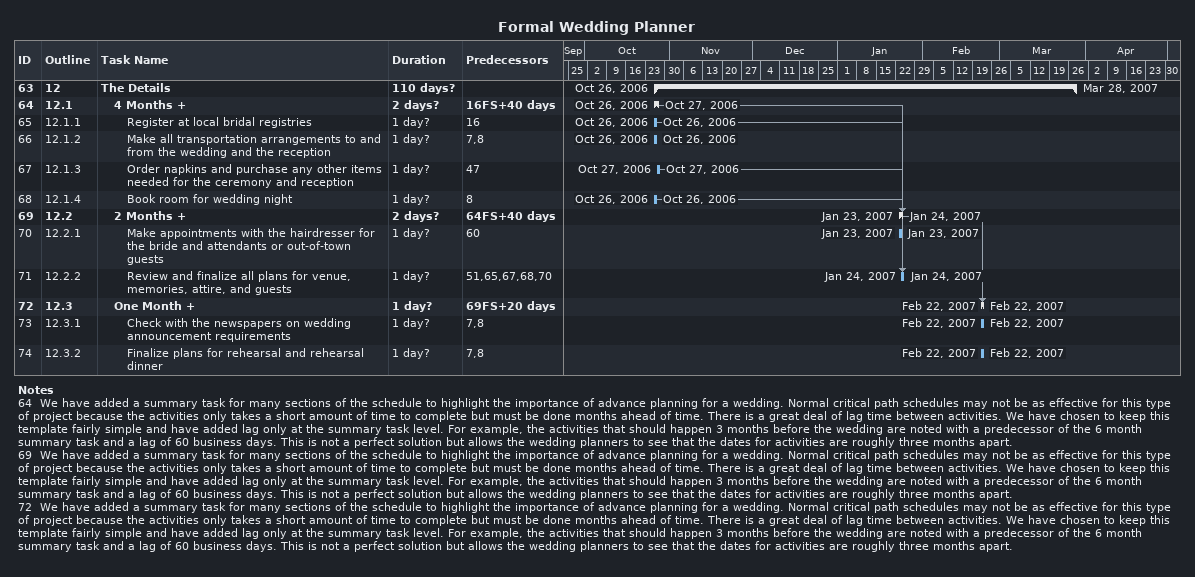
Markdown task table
Formal Wedding Planner

| ID | WBS | Task | Duration | Start | Finish | Predecessors |
|---|---|---|---|---|---|---|
| 63 | 12 | **The Details** | 110d? | 2006-10-26 | 2007-03-28 |  |
| 64 | 12.1 | **4 Months +** | 2d? | 2006-10-26 | 2006-10-27 | 16FS+40d |
| 65 | 12.1.1 | Register at local bridal registries | 1d? | 2006-10-26 | 2006-10-26 | 16 |
| 66 | 12.1.2 | Make all transportation arrangements to and from the wedding and the reception | 1d? | 2006-10-26 | 2006-10-26 | 7, 8 |
| 67 | 12.1.3 | Order napkins and purchase any other items needed for the ceremony and reception | 1d? | 2006-10-27 | 2006-10-27 | 47 |
| 68 | 12.1.4 | Book room for wedding night | 1d? | 2006-10-26 | 2006-10-26 | 8 |
| 69 | 12.2 | **2 Months +** | 2d? | 2007-01-23 | 2007-01-24 | 64FS+40d |
| 70 | 12.2.1 | Make appointments with the hairdresser for the bride and attendants or out-of-town guests | 1d? | 2007-01-23 | 2007-01-23 | 60 |
| 71 | 12.2.2 | Review and finalize all plans for venue, memories, attire, and guests | 1d? | 2007-01-24 | 2007-01-24 | 51, 65, 67, 68, 70 |
| 72 | 12.3 | **One Month +** | 1d? | 2007-02-22 | 2007-02-22 | 69FS+20d |
| 73 | 12.3.1 | Check with the newspapers on wedding announcement requirements | 1d? | 2007-02-22 | 2007-02-22 | 7, 8 |
| 74 | 12.3.2 | Finalize plans for rehearsal and rehearsal dinner | 1d? | 2007-02-22 | 2007-02-22 | 7, 8 |

Notes
- 64: We have added a summary task for many sections of the schedule to highlight the importance of advance planning for a wedding. Normal critical path schedules may not be as effective for this type of project because the activities only takes a short amount of time to complete but must be done months ahead of time. There is a great deal of lag time between activities. We have chosen to keep this template fairly simple and have added lag only at the summary task level. For example, the activities that should happen 3 months before the wedding are noted with a predecessor of the 6 month summary task and a lag of 60 business days. This is not a perfect solution but allows the wedding planners to see that the dates for activities are roughly three months apart.
- 69: We have added a summary task for many sections of the schedule to highlight the importance of advance planning for a wedding. Normal critical path schedules may not be as effective for this type of project because the activities only takes a short amount of time to complete but must be done months ahead of time. There is a great deal of lag time between activities. We have chosen to keep this template fairly simple and have added lag only at the summary task level. For example, the activities that should happen 3 months before the wedding are noted with a predecessor of the 6 month summary task and a lag of 60 business days. This is not a perfect solution but allows the wedding planners to see that the dates for activities are roughly three months apart.
- 72: We have added a summary task for many sections of the schedule to highlight the importance of advance planning for a wedding. Normal critical path schedules may not be as effective for this type of project because the activities only takes a short amount of time to complete but must be done months ahead of time. There is a great deal of lag time between activities. We have chosen to keep this template fairly simple and have added lag only at the summary task level. For example, the activities that should happen 3 months before the wedding are noted with a predecessor of the 6 month summary task and a lag of 60 business days. This is not a perfect solution but allows the wedding planners to see that the dates for activities are roughly three months apart.
